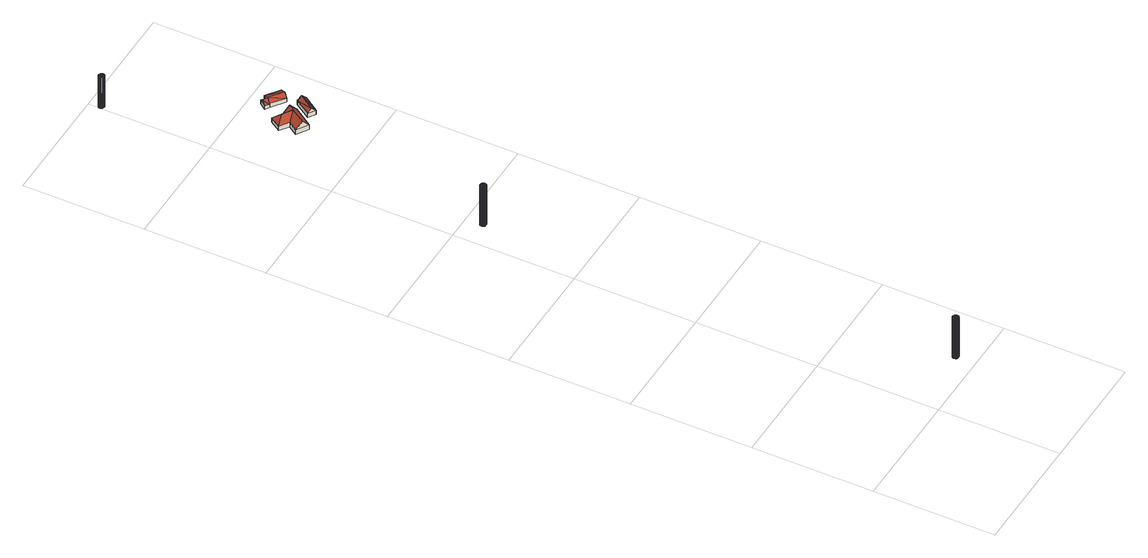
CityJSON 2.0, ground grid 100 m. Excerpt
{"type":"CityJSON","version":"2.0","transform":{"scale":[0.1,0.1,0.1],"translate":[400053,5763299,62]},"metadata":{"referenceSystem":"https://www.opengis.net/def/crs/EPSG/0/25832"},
"CityObjects":{
"building1":{"type":"Building","attributes":{"Geometrietyp2DReferenz":"1000","Gemeindeschluessel":"05515000","function":"51002_1251","roofType":"9999","measuredHeight":38.36},"geometry":[{"type":"Solid","lod":"2","boundaries":[[[[0,1,2]],[[1,3,2]],[[4,5,0]],[[5,1,0]],[[6,7,4]],[[7,5,4]],[[8,9,6]],[[9,7,6]],[[10,11,8]],[[11,9,8]],[[12,13,10]],[[13,11,10]],[[14,15,12]],[[15,13,12]],[[16,17,14]],[[17,15,14]],[[18,19,16]],[[19,17,16]],[[20,21,18]],[[21,19,18]],[[22,23,20]],[[23,21,20]],[[24,25,22]],[[25,23,22]],[[26,27,24]],[[27,25,24]],[[28,29,26]],[[29,27,26]],[[30,31,28]],[[31,29,28]],[[32,33,30]],[[33,31,30]],[[34,35,32]],[[35,33,32]],[[36,37,34]],[[37,35,34]],[[38,39,36]],[[39,37,36]],[[2,3,38]],[[3,39,38]],[[3,1,39]],[[1,5,39]],[[5,7,39]],[[7,9,39]],[[9,11,39]],[[11,13,39]],[[13,15,39]],[[15,17,39]],[[17,19,39]],[[19,21,39]],[[21,23,39]],[[23,25,39]],[[25,27,39]],[[27,29,39]],[[29,31,39]],[[31,33,39]],[[33,35,39]],[[35,37,39]],[[0,2,4]],[[2,38,4]],[[38,36,4]],[[36,34,4]],[[34,32,4]],[[32,30,4]],[[30,28,4]],[[28,26,4]],[[26,24,4]],[[24,22,4]],[[22,20,4]],[[20,18,4]],[[18,16,4]],[[16,14,4]],[[14,12,4]],[[12,10,4]],[[10,8,4]],[[8,6,4]]]],"semantics":{"surfaces":[{"type":"WallSurface"},{"type":"GroundSurface"},{"type":"RoofSurface"}],"values":[[0,0,0,0,0,0,0,0,0,0,0,0,0,0,0,0,0,0,0,0,0,0,0,0,0,0,0,0,0,0,0,0,0,0,0,0,0,0,0,0,1,1,1,1,1,1,1,1,1,1,1,1,1,1,1,1,1,1,2,2,2,2,2,2,2,2,2,2,2,2,2,2,2,2,2,2]]}}]},
"building2":{"type":"Building","attributes":{"Geometrietyp2DReferenz":"1000","Gemeindeschluessel":"05515000","function":"51002_1251","roofType":"9999","measuredHeight":38.33},"geometry":[{"type":"Solid","lod":"2","boundaries":[[[[40,41,42]],[[41,43,42]],[[44,45,40]],[[45,41,40]],[[46,47,44]],[[47,45,44]],[[48,49,46]],[[49,47,46]],[[50,51,48]],[[51,49,48]],[[52,53,50]],[[53,51,50]],[[54,55,52]],[[55,53,52]],[[56,57,54]],[[57,55,54]],[[58,59,56]],[[59,57,56]],[[60,61,58]],[[61,59,58]],[[62,63,60]],[[63,61,60]],[[64,65,62]],[[65,63,62]],[[66,67,64]],[[67,65,64]],[[68,69,66]],[[69,67,66]],[[70,71,68]],[[71,69,68]],[[72,73,70]],[[73,71,70]],[[74,75,72]],[[75,73,72]],[[76,77,74]],[[77,75,74]],[[78,79,76]],[[79,77,76]],[[42,43,78]],[[43,79,78]],[[43,41,79]],[[41,45,79]],[[45,47,79]],[[47,49,79]],[[49,51,79]],[[51,53,79]],[[53,55,79]],[[55,57,79]],[[57,59,79]],[[59,61,79]],[[61,63,79]],[[63,65,79]],[[65,67,79]],[[67,69,79]],[[69,71,79]],[[71,73,79]],[[73,75,79]],[[75,77,79]],[[40,42,44]],[[74,72,44]],[[42,78,44]],[[78,76,44]],[[76,74,44]],[[72,70,44]],[[70,68,44]],[[68,66,44]],[[66,64,44]],[[64,62,44]],[[62,60,44]],[[60,58,44]],[[58,56,44]],[[56,54,44]],[[54,52,44]],[[52,50,44]],[[50,48,44]],[[48,46,44]]]],"semantics":{"surfaces":[{"type":"WallSurface"},{"type":"GroundSurface"},{"type":"RoofSurface"}],"values":[[0,0,0,0,0,0,0,0,0,0,0,0,0,0,0,0,0,0,0,0,0,0,0,0,0,0,0,0,0,0,0,0,0,0,0,0,0,0,0,0,1,1,1,1,1,1,1,1,1,1,1,1,1,1,1,1,1,1,2,2,2,2,2,2,2,2,2,2,2,2,2,2,2,2,2,2]]}}]},
"building3":{"type":"Building","attributes":{"Geometrietyp2DReferenz":"1000","Gemeindeschluessel":"05515000","function":"51002_1251","roofType":"9999","measuredHeight":29.67},"geometry":[{"type":"Solid","lod":"2","boundaries":[[[[80,81,82]],[[81,83,82]],[[84,85,80]],[[85,81,80]],[[86,87,84]],[[87,85,84]],[[88,89,86]],[[89,87,86]],[[90,91,88]],[[91,89,88]],[[92,93,90]],[[93,91,90]],[[94,95,92]],[[95,93,92]],[[96,97,94]],[[97,95,94]],[[98,99,96]],[[99,97,96]],[[100,101,98]],[[101,99,98]],[[102,103,100]],[[103,101,100]],[[104,105,102]],[[105,103,102]],[[106,107,104]],[[107,105,104]],[[108,109,106]],[[109,107,106]],[[110,111,108]],[[111,109,108]],[[112,113,110]],[[113,111,110]],[[114,115,112]],[[115,113,112]],[[116,117,114]],[[117,115,114]],[[118,119,116]],[[119,117,116]],[[82,83,118]],[[83,119,118]],[[83,81,119]],[[81,85,119]],[[85,87,119]],[[87,89,119]],[[89,91,119]],[[91,93,119]],[[93,95,119]],[[95,97,119]],[[97,99,119]],[[99,101,119]],[[101,103,119]],[[103,105,119]],[[105,107,119]],[[107,109,119]],[[109,111,119]],[[111,113,119]],[[113,115,119]],[[115,117,119]],[[80,82,84]],[[82,118,84]],[[118,116,84]],[[116,114,84]],[[114,112,84]],[[112,110,84]],[[110,108,84]],[[108,106,84]],[[106,104,84]],[[104,102,84]],[[102,100,84]],[[100,98,84]],[[98,96,84]],[[96,94,84]],[[94,92,84]],[[92,90,84]],[[90,88,84]],[[88,86,84]]]],"semantics":{"surfaces":[{"type":"WallSurface"},{"type":"GroundSurface"},{"type":"RoofSurface"}],"values":[[0,0,0,0,0,0,0,0,0,0,0,0,0,0,0,0,0,0,0,0,0,0,0,0,0,0,0,0,0,0,0,0,0,0,0,0,0,0,0,0,1,1,1,1,1,1,1,1,1,1,1,1,1,1,1,1,1,1,2,2,2,2,2,2,2,2,2,2,2,2,2,2,2,2,2,2]]}}]},
"building4":{"type":"Building","attributes":{"Gemeindeschluessel":"05515000","Geometrietyp2DReferenz":"3000","function":"31001_1000","roofType":"5000","measuredHeight":10.3},"address":[{"country":"Germany","locality":"Münster","thoroughfareNumber":"127","thoroughfareName":"Donnerbusch"}],"geometry":[{"type":"Solid","lod":"2","boundaries":[[[[120,121,122,123]],[[124,125,121,120]],[[126,127,125,124]],[[128,129,127,126]],[[130,131,129,128]],[[132,133,131,130]],[[134,135,133,132]],[[123,122,135,134]],[[136,134,132,137]],[[138,139,137,132,130,140]],[[130,128,140]],[[140,128,126,138]],[[139,138,126,124,141]],[[124,120,141]],[[137,139,141,120,123,136]],[[123,134,136]],[[121,125,127,129,131,133,135,122]]]],"semantics":{"surfaces":[{"type":"WallSurface"},{"type":"RoofSurface"},{"type":"GroundSurface"}],"values":[[0,0,0,0,0,0,0,0,1,1,1,1,1,0,1,0,2]]}}]},
"building5":{"type":"Building","attributes":{"Gemeindeschluessel":"05515000","Geometrietyp2DReferenz":"3000","function":"31001_2700","roofType":"3100","measuredHeight":7.34},"geometry":[{"type":"Solid","lod":"2","boundaries":[[[[142,143,144,145]],[[146,147,143,142]],[[148,149,147,146]],[[145,144,149,148]],[[142,150,146]],[[148,151,145]],[[142,145,151]],[[151,150,142]],[[150,151,148]],[[148,146,150]],[[143,147,149,144]]]],"semantics":{"surfaces":[{"type":"WallSurface"},{"type":"RoofSurface"},{"type":"GroundSurface"}],"values":[[0,0,0,0,0,0,1,1,1,1,2]]}}]},
"building6":{"type":"Building","attributes":{"Geometrietyp2DReferenz":"3000","Gemeindeschluessel":"05515000","function":"31001_2460"},"children":["building6-1","building6-2"]},
"building6-1":{"type":"BuildingPart","attributes":{"roofType":"3100","measuredHeight":6.25},"parents":["building6"],"geometry":[{"type":"Solid","lod":"2","boundaries":[[[[152,153,154,155]],[[156,157,153,152]],[[158,159,157,156]],[[152,160,156]],[[155,161,162,163,160]],[[160,152,155]],[[163,164,165,158,156]],[[156,160,163]],[[153,157,159,154]],[[159,158,155,154]],[[162,164,163]],[[161,155,158,165]],[[162,161,165,164]]]],"semantics":{"surfaces":[{"type":"WallSurface"},{"type":"RoofSurface"},{"type":"GroundSurface"},{"type":"ClosureSurface"}],"values":[[0,0,0,0,1,1,1,1,2,3,0,3,3]]}}]},
"building6-2":{"type":"BuildingPart","attributes":{"roofType":"3100","measuredHeight":6.43},"parents":["building6"],"geometry":[{"type":"Solid","lod":"2","boundaries":[[[[166,167,159,158,168]],[[169,170,167,166]],[[171,172,170,169]],[[173,155,154,172,171]],[[171,174,175]],[[175,164,162,173,171]],[[174,169,166]],[[166,176,175,174]],[[176,166,168]],[[174,171,169]],[[159,167,170,172,154]],[[165,168,158]],[[173,161,155]],[[159,154,155,158]],[[155,161,165,158]],[[176,168,165,164,175]],[[161,173,162]],[[165,161,162,164]]]],"semantics":{"surfaces":[{"type":"WallSurface"},{"type":"RoofSurface"},{"type":"GroundSurface"},{"type":"ClosureSurface"}],"values":[[0,0,0,0,1,1,1,1,0,0,2,0,0,3,3,0,0,3]]}}]}
},
"vertices":[
[335,37,650],[335,37,266],[330,43,650],[330,43,266],[337,30,650],[337,30,266],[337,22,650],[337,22,266],[335,14,650],[335,14,266],[330,8,650],[330,8,266],[324,4,650],[324,4,266],[316,1,650],[316,1,266],[309,1,650],[309,1,266],[301,4,650],[301,4,266],[295,8,650],[295,8,266],[290,14,650],[290,14,266],[288,22,650],[288,22,266],[288,30,650],[288,30,266],[290,37,650],[290,37,266],[295,43,650],[295,43,266],[301,48,650],[301,48,266],[309,50,650],[309,50,266],[316,50,650],[316,50,266],[324,48,650],[324,48,266],
[187,3847,433],[187,3847,50],[182,3853,433],[182,3853,50],[189,3839,433],[189,3839,50],[189,3831,433],[189,3831,50],[187,3824,433],[187,3824,50],[182,3818,433],[182,3818,50],[176,3813,433],[176,3813,50],[169,3811,433],[169,3811,50],[161,3811,433],[161,3811,50],[153,3813,433],[153,3813,50],[147,3818,433],[147,3818,50],[142,3824,433],[142,3824,50],[140,3831,433],[140,3831,50],[140,3839,433],[140,3839,50],[142,3847,433],[142,3847,50],[147,3853,433],[147,3853,50],[153,3858,433],[153,3858,50],[161,3860,433],[161,3860,50],[169,3860,433],[169,3860,50],[176,3858,433],[176,3858,50],
[54,6917,298],[54,6917,1],[49,6924,298],[49,6924,1],[56,6910,298],[56,6910,1],[56,6902,298],[56,6902,1],[54,6895,298],[54,6895,1],[49,6888,298],[49,6888,1],[43,6884,298],[43,6884,1],[36,6881,298],[36,6881,1],[28,6881,298],[28,6881,1],[20,6884,298],[20,6884,1],[14,6888,298],[14,6888,1],[9,6895,298],[9,6895,1],[7,6902,298],[7,6902,1],[7,6910,298],[7,6910,1],[9,6917,298],[9,6917,1],[14,6924,298],[14,6924,1],[20,6928,298],[20,6928,1],[28,6931,298],[28,6931,1],[36,6931,298],[36,6931,1],[43,6928,298],[43,6928,1],
[510,5451,55],[510,5451,13],[620,5616,13],[620,5616,55],[417,5514,55],[417,5514,13],[468,5591,55],[468,5591,13],[393,5640,55],[393,5640,13],[451,5728,55],[451,5728,13],[526,5678,55],[526,5678,13],[527,5679,55],[527,5679,13],[573,5647,116],[545,5601,113],[540,5606,112],[542,5600,116],[465,5655,112],[463,5483,116],
[676,5486,51],[676,5486,13],[766,5616,13],[766,5616,51],[618,5525,51],[618,5525,13],[707,5656,51],[707,5656,13],[647,5505,86],[737,5636,86],
[553,5843,41],[553,5843,9],[587,5818,9],[587,5818,41],[594,5898,41],[594,5898,9],[628,5874,41],[628,5874,9],[573,5870,72],[591,5824,47],[604,5841,67],[608,5846,72],[608,5846,71],[624,5868,47],
[645,5896,47],[645,5896,9],[628,5874,47],[755,5816,47],[755,5816,9],[697,5737,47],[697,5737,9],[587,5818,47],[720,5769,74],[611,5850,74],[628,5874,60]
]}
